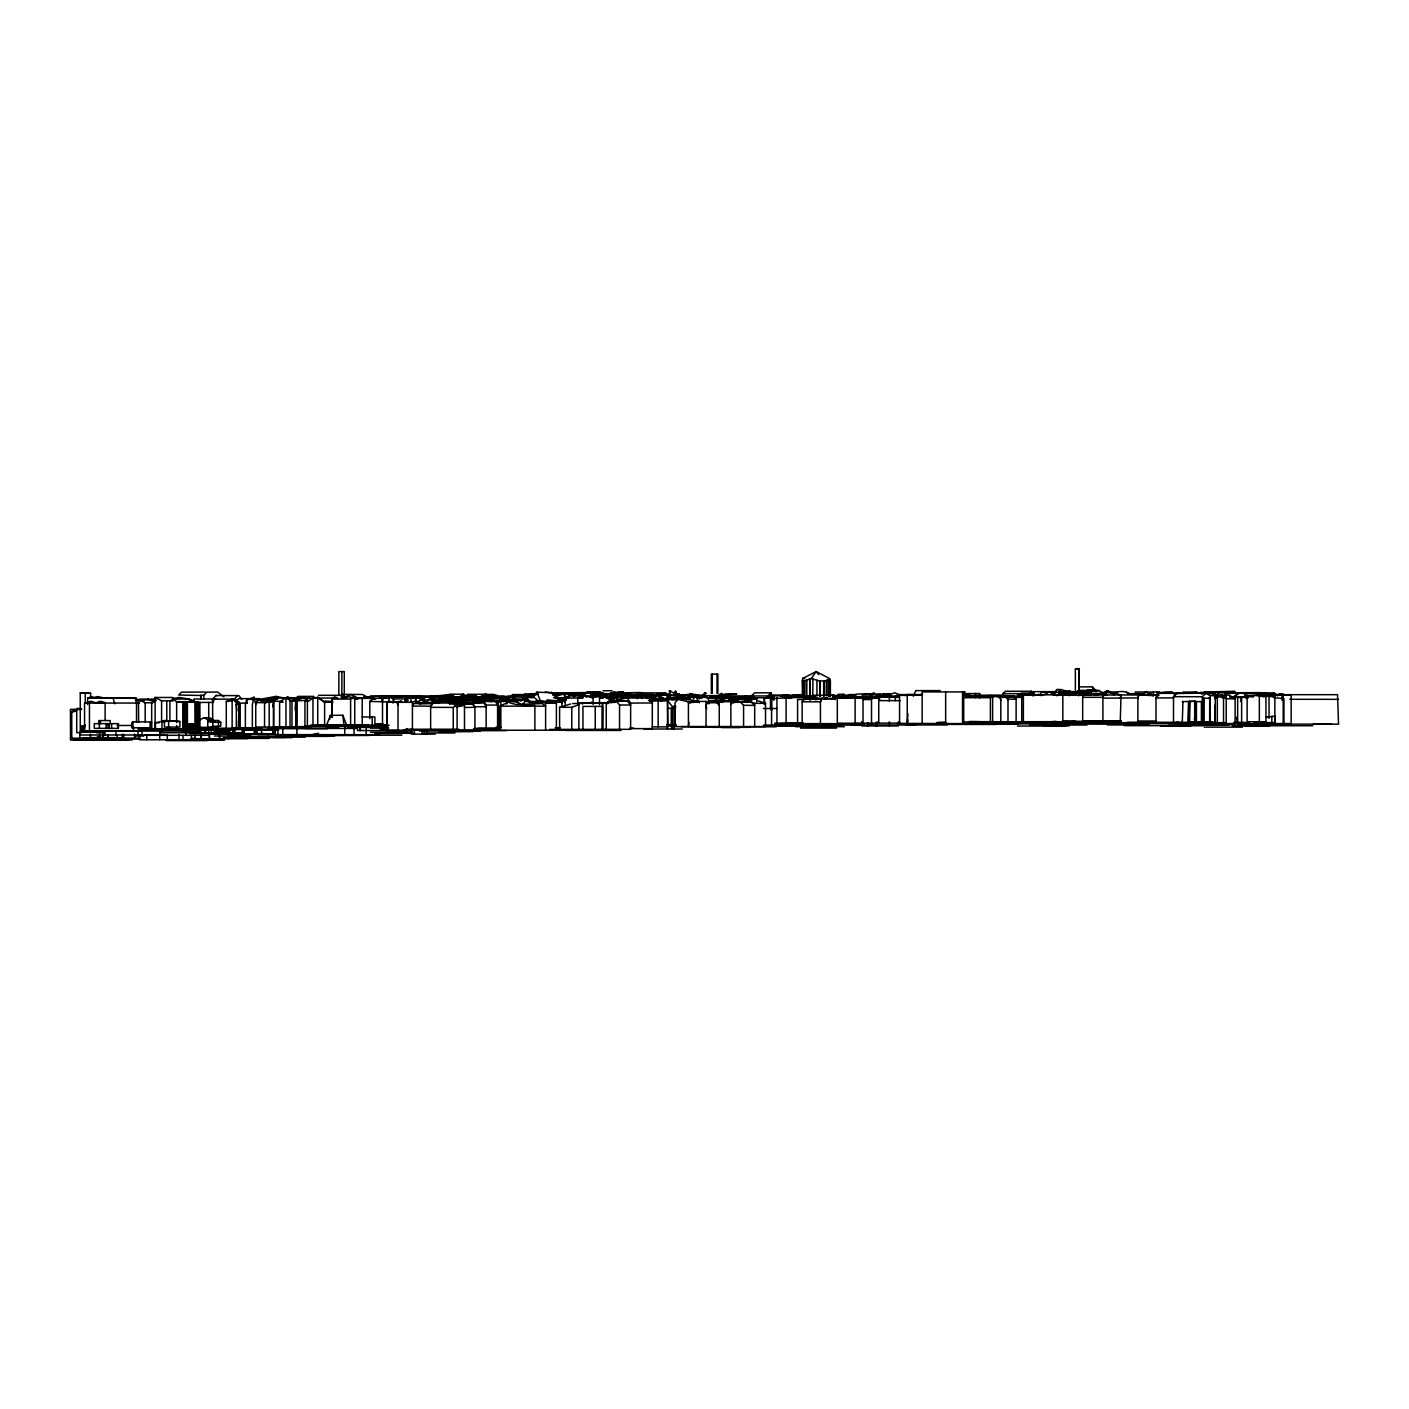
<?xml version="1.0" encoding="UTF-8"?>
<svg xmlns="http://www.w3.org/2000/svg" width="1409" height="1409" viewBox="0 0 1409 1409"><rect width="100%" height="100%" fill="white"/><g stroke="black" fill="none" stroke-linecap="round" stroke-linejoin="round"><path stroke-width="1.5" d="M608.741 702.862L602.453 702.88L602.453 729.316L602.576 706.402L582.956 706.402L582.956 729.316M673.766 728.999L673.837 724.807M1153.108 695.764L1153.143 694.672L1154.975 695.447M295.168 709.801L295.714 701.365L294.094 700.449L290.043 700.449L285.957 697.684L279.616 702.175L279.616 727.291M907.872 720.034L907.237 724.103L907.942 713.729M196.485 722.817L195.64 728.929L195.64 702.422L213.464 702.422L213.464 698.987L214.679 699.692M689.001 722.447L688.42 726.639L688.42 701.418L706.05 701.418L709.238 703.619L708.093 703.619M329.706 719.435L330.322 715.385L342.845 715.244L346.896 725.829M256.702 730.144L256.033 734.212L256.033 729.827M272.782 706.86L273.469 702.827M1155.996 698.635L1156.842 694.778L1138.789 694.778L1137.891 698.635M245.377 727.731L245.377 704.747L246.557 700.185L254.025 697.191L252.352 704.747L252.352 727.731M1103.687 695.077L1102.895 698.177L1137.891 697.913L1138.824 694.972L1083.856 694.989L1082.676 697.314L1102.895 697.349L1103.881 694.989L1105.589 695.377M832.701 697.948L833.652 696.662M829.76 696.064L829.549 678.962L829.549 696.257M1120.225 722.641L1121.036 695.077M1240.466 701.488L1241.628 697.525L1231.202 696.891M1120.225 698.071L1121.212 694.972M673.907 694.672L675.739 691.132L677.394 695.13M605.483 696.081L606.117 694.267L599.565 691.854L587.571 691.854L583.925 693.897M401.794 701.523L387.246 701.964L386.788 730.214L449.541 730.214M453.416 704.165L453.962 702.651L450.211 702.651L449.541 704.13M693.492 695.13L693.704 698.899L691.784 693.686L690.34 693.686L688.561 698.371L689.283 697.032L682.801 697.032L683.524 698.882M690.005 698.371L691.784 693.686M871.519 723.257L871.519 699.551L872.33 697.649L878.917 697.878L879.621 699.604M517.455 695.606L513.827 696.187L512.982 698.195L525.61 697.631M913.331 696.293L915.78 690.604L940.173 690.604M829.883 680.089L830.306 680.582A9.264 1.885 32 0 1 829.831 680.864M845.294 698.124L872.33 697.649M1188.632 721.443L1187.928 723.169M610.52 697.543L612.105 694.091L615.011 694.161L616.561 697.543M637.52 698.705L638.805 695.87L642.522 698.547M1039.983 695.5L1041.533 692.224L1064.517 692.224M330.322 715.385L326.36 725.829M472.984 703.531L474.005 701.435L498.293 701.189L498.293 727.044M904.578 695.535L912.856 695.024M430.643 706.173L432.035 703.549L413.77 703.549L412.432 706.05L430.643 706.173L430.643 730.214M702.88 696.099L704.588 692.946L706.156 693.334M432.334 695.694L429.639 696.592M1155.996 697.966L1158.533 693.316L1176.057 693.316L1173.503 697.878L1155.996 697.966L1155.996 722.518M688.085 699.533L688.085 697.737L666.545 697.437L670.931 697.473L664.432 694.478L653.917 694.707L651.398 697.103M220.755 722.324L218.325 720.475L213.904 720.475L212.794 722.324L220.755 722.324L220.755 726.234L212.794 726.234M568.056 694.39L569.06 692.752L590.195 692.524M586.479 692.629L577.408 694.478M827.365 698.406L822.24 698.846L820.443 701.752L820.443 724.173M802.161 723.68L802.161 701.788L803.606 699.48M686.711 700.009L688.473 697.279L706.931 697.226L709.079 700.713M238.28 727.731L239.213 702.932L240.199 704.412L240.199 727.731M212.689 722.817L212.6 699.163L215.912 695.518L238.984 695.641L241.732 699.322M802.267 696.874L802.637 678.522L816.146 671.565L829.514 678.486L828.862 694.32M809.171 679.332L811.32 678.539L816.146 671.565L818.664 674.682M688.42 702.774L699.251 701.858L699.251 702.774M455.988 697.103L450.369 694.936L445.596 696.715M1173.503 722.676L1173.503 696.68L1176.286 692.752L1210.472 692.612L1215.28 695.694L1215.28 722.676L1214.893 705.222M1058.758 692.858L1061.153 689.582L1066.965 691.291M1055.253 691.749L1056.82 689.582L1061.153 689.582M1090.284 693.21L1092.451 690.287L1098.791 690.762L1104.744 693.492M1086.18 693.21L1088.347 690.287L1094.687 690.762M136.743 703.76L135.017 698.019L87.657 698.107L87.657 704.606M87.657 698.107L110.078 697.772M527.301 697.455L529.485 694.584L536.635 694.602M473.794 699.199L475.626 696.821L492.551 696.821L496.444 697.913M820.108 696.31L820.108 681.216L811.337 678.557M234.616 701.418L234.616 699.111L237.54 695.518M131.953 697.983L136.18 697.825L139.139 702.756M529.943 702.668L527.512 699.991L509.6 700.22L506.412 704.024L506.412 700.326L500.847 700.326L500.847 727.079M833.001 696.733L878.054 696.627L880.255 694.021L883.461 696.486L883.461 694.778L861.797 694.707L872.259 694.056M719.259 705.24L716.371 702.422L708.023 702.51L706.05 704.817L706.631 708.78M235.919 701.647L238.508 698.617L259.432 698.635L261.37 701.312M522.334 704.676L525.293 701.224L544.649 701.893M730.866 704.341L732.61 702.316L751.296 702.122L754.678 705.433L743.582 705.257L740.394 702.122M699.251 701.858L688.895 699.304L678.064 699.304L674.981 702.774L674.981 726.639L776.271 726.797M442.849 701.03L438.093 703.267M606.24 729.316L606.24 703.619L608.23 701.435L616.138 701.013L619.555 705.011L619.555 729.316M438.093 702.316L439.273 701.03L456.498 701.048L464.512 703.672M297.281 727.291L273.698 727.291L273.698 701.277L276.745 697.966L297.598 697.825M682.167 699.604L683.118 698.6L666.122 698.6L660.733 701.383M843.868 695.077L844.731 695.377L843.692 694.302L841.014 697.138L843.868 695.077L850.983 695.394L850.226 694.567L844.378 696.927M522.898 700.22L525.804 697.173L532.144 697.085L536.864 692.154L551.676 692.77L545.336 691.995M835.255 697.332L838.144 694.302L843.692 694.302M1128.31 693.069C1121.793 689.212 1114.026 694.214 1107.386 690.657L1105.977 692.101L1108.513 691.572L1114.061 694.39M236.853 710.77L236.325 704.412L239.213 702.932M1033.854 693.492L1031.388 691.273L1029.046 693.668L1002.979 693.668L1002.979 697.772M459.616 697.983L461.8 695.799L476.577 695.799M1002.979 693.668L1005.357 691.273L1031.388 691.273M766.514 697.385L771.04 692.823L771.709 696.116M417.909 702.14L420.111 699.956L431.524 699.956L439.608 702.21M205.573 692.048L181.62 692.154L178.696 695.024L200.782 695.482L203.794 695.165L206.859 692.154L217.638 692.048L223.908 696.927M861.234 698.195L861.956 696.997L869.018 697.208M636.657 697.349L639.633 694.443M1173.503 696.68L1202.3 696.733L1206.439 692.752L1210.225 695.588L1215.28 695.694M651.222 696.539L653.406 694.443L624.574 694.355L630.492 694.549M828.862 679.332L826.343 680.318L826.343 694.936M809.735 698.477L812.148 696.169L815.388 695.799M428.072 700.326L429.375 699.093L439.044 699.604M861.956 696.997L867.645 696.574M521.083 700.977L525.363 696.944L533.641 696.944L537.939 700.801M1216.918 694.901L1219.489 692.506L1200.309 692.506M737.259 698.529C734.283 699.357 753.058 697.191 755.136 698.177L756.703 699.251L736.396 699.34L747.88 698.529M563.917 700.837L571.279 694.056L591.023 693.21L595.214 697.05M454.209 699.78L456.833 697.385M259.432 698.635L255.751 701.911L255.751 727.731M472.86 699.797L475.608 697.385M1073.764 692.946L1077.586 691.185L1080.985 692.77L1081.777 691.978L1059.321 691.978L1058.441 694.813M1271.341 695.236L1274.035 692.876L1276.713 694.989M1144.936 692.4L1146.591 691.449L1149.11 695.764M832.701 697.437L835.185 695.306L814.243 695.306L811.249 697.86M331.96 717.428L331.96 699.111L334.673 696.821L337.808 698.107M369.792 718.678L369.792 701.418L373.508 698.283M617.212 701.312L621.07 698.089L649.109 697.86L652.297 702.968L630.633 703.091L627.357 697.86L616.966 700.132L616.966 698.23L614.553 698.212L614.553 701.594L603.228 696.592L599.494 697.49L603.07 697.49M667.602 708.428L675.193 708.234L675.193 724.666M804.504 696.064L804.504 680.811L806.67 680.212L806.67 696.979M599.794 695.887L598.156 693.598L590.899 694.954M1215.967 695.5L1219.366 692.788L1261.02 692.612M294.64 699.04L298.003 696.381L313.908 696.381M1239.075 692.788L1233.932 696.839L1239.321 692.964L1274.035 692.876M596.007 696.803L598.297 695.024L624.064 695.024L627.199 696.803M1105.466 693.915L1108.513 691.572M132.957 721.901L131.671 722.887L131.671 727.766L151.397 727.766L151.397 721.901L132.957 721.901L132.957 727.766M481.138 700.713L480.751 699.868L479.06 701.154L498.222 700.819M151.397 721.901L150.094 722.887L150.094 727.766M468.404 697.226L463.42 694.197L458.541 697.79L454.579 697.79M445.878 696.891L449.541 694.197L463.42 694.197M1113.515 695.024L1116.562 692.805L1119.715 695.253M1256.159 694.901L1258.889 692.964L1261.39 695.218M285.446 698.459L287.418 697.068L291.064 698.353M285.957 727.291L285.957 697.684L290.782 697.614L297.158 700.96L295.15 700.96L304.943 700.432L308.025 698.248L293.882 698.248M1056.68 695.623L1060.184 693.158L1082.042 693.158L1078.396 695.729M456.815 705.099L464.494 705.275L454.085 703.021L432.845 703.021L430.643 707.336L453.24 707.424L455.354 705.979L457.097 706.878L464.494 705.275L464.494 730.056M1217.904 696.997L1220.652 695.13L1229.229 695.13L1235.112 698.917L1226.235 698.741L1220.652 695.13M700.291 695.5L699.075 695.799L718.185 695.535L721.408 693.351L725.177 695.659M705.662 693.351L702.246 695.659L703.531 695.359M635.811 696.61L638.929 695.976L615.029 695.905L610.819 698.212L607.244 698.071M1084.613 692.118L1088.276 689.758L1092.486 689.758L1095.867 691.396M490.526 697.173L492.357 696.011L504.105 696.011L506.359 697.543M317.712 698.177L312.974 698.124L307.409 701.647L307.409 726.093M1042.079 695.113L1047.697 693.316M481.138 696.75L484.837 694.408L493.555 694.408L496.954 696.381M802.267 680.054L803.112 695.835M652.526 696.821L656.823 694.197L664.432 694.478M417.522 698.142L412.062 697.05L410.935 698.177L415.919 698.6L418.455 697.05L424.761 698.265L422.947 698.811M753.163 695.289L750.046 697.138L754.608 692.823L771.04 692.823M506.43 698.424L512.999 694.567L524.782 694.567L527.741 696.522M478.074 698.23L481.138 696.433L489.328 696.433M438.745 698.776L454.209 698.829L457.08 697.156M768.011 696.733L771.04 695.007M467.295 699.868L465.234 701.048L465.234 699.04L464.001 699.04M969.374 696.433L966.627 696.081L964.267 697.684L990.404 697.684L994.824 696.081L1000.813 697.156L1000.813 721.954M367.273 698.071L370.532 696.222L394.802 695.887L397.902 696.839M590.935 694.003L594.017 692.259L599.935 692.083L598.913 692.171M1064.905 694.073L1062.826 695.253L1082.676 695.289L1085.406 694.073L1088.347 695.253M617.212 698.054L621.07 695.905L621.07 700.22M620.418 697.068L624.064 695.024M114.605 738.228L113.689 738.739L114.605 738.739M419.618 697.684L410.935 697.455L404.612 700.713L406.884 701.048M790.379 696.698L793.426 695.007L794.817 695.993M1189.02 722.676L1189.707 701.259L1195.36 701.259L1195.36 722.676L1194.339 718.784M1189.02 701.629L1195.36 701.259M169.89 721.567L169.89 701.013L173.571 699.058L176.653 702.069L192.258 702.069L189.264 699.058L178.996 697.437L172.356 698.882L176.125 698.846M460.479 701.893L463.878 700.044L479.694 700.044L476.312 701.946L460.479 701.893L460.479 704.289M580.631 694.972L583.872 693.263L594.105 693.263L597.152 694.813M389.078 702.105L389.078 695.94L394.291 698.917L405.352 698.899L408.857 697.05L393.904 697.05L391.226 698.283M1077.409 669.205L1078.255 668.711L1075.349 669.205L1075.349 692.682M610.185 694.197L613.567 695.148M199.867 719.823L204.006 717.709L209.694 717.709L213.464 719.7L207.775 719.7L204.006 717.709M420.481 703.214L432.845 702.369L434.113 703.267L418.931 703.619L422.383 702.862L420.481 703.619M1072.636 693.756L1069.149 695.535L1072.636 693.756L1076.863 693.756M212.107 699.797L213.516 699.093M398.025 730.214L398.025 702.316L412.432 702.316L415.408 700.854L420.657 702.756M1101.627 693.475L1107.386 690.657M704.958 693.933L705.979 693.422L704.588 692.946M1207.302 694.144L1210.472 692.612M1153.143 694.672L1151.664 694.619M398.025 702.316L401.107 700.854M499.808 730.144L499.808 706.156L545.618 706.156L542.183 703.549L516.61 704.57C501.445 701.488 512.612 700.203 518.16 702.88L522.704 705.328M499.808 706.156L508.931 701.876M1077.973 692.893L1081.689 691.185L1085.106 692.788M1017.562 696.416L1020.486 695.271L1033.959 695.148M156.24 700.52L151.679 702.545L151.679 730.373M1061.364 692.471L1064.869 690.921L1072.548 692.471M1065.539 692.435L1069.008 690.921M1201.56 694.126L1205.012 692.612L1210.225 695.641L1210.225 722.676M458.33 705.099L461.5 703.725L472.156 703.919L474.921 707.318L464.494 707.494M1078.396 695.359L1082.922 693.387L1106.135 693.387M1277.558 695.729L1280.2 694.584M869.018 698.177L876.68 696.328L878.811 698.177M318.364 695.306L342.739 695.306L342.739 697.931L350.929 694.478L357.005 697.649L368.418 697.931M623.183 695.747L627.445 693.95L614.747 693.95L611.559 695.165M647.418 696.803L650.571 695.5L657.439 695.5L663.533 699.322L656.629 699.304M654.269 696.821L657.439 695.5M207.775 721.408L215.013 721.426L207.775 721.408L214.274 720.809M849.627 696.909L855.457 694.567L850.226 694.567M528.357 695.253L532.021 693.809L534.786 695.377M895.261 700.696L895.261 697.12L891.052 696.469L889.378 697.12L889.378 701.259M555.058 702.598L558.528 701.277L547.942 702.105L536.089 700.837L558.528 701.964M890.03 694.567L894.697 692.788L900.404 695.077L896.987 695.095M703.619 696.046L698.019 696.416L699.005 696.416M578.888 704.676L571.79 707.318L559.602 707.318L559.602 729.316M869.494 694.584L874.302 692.788M1258.466 693.281L1244.288 693.774L1245.644 693.281M614.535 692.189L610.502 693.668L600.216 693.668M461.765 705.627L461.765 703.373L463.35 702.792L483.851 702.545L486.14 706.702L474.921 706.772L472.631 702.545M472.984 703.355L483.851 702.545M654.621 699.34L675.492 699.34L675.492 698.23L668.43 698.248L668.43 699.322L675.95 699.34M772.625 699.128L773.752 698.741M663.709 693.422L665.312 692.876L669.645 694.884L640.214 694.919M1170.949 692.576L1175.282 694.126M86.002 702.932L90.933 701.259L95.425 702.686L105.041 702.686L100.55 701.259L97.274 702.369M682.784 694.866L678.081 695.271L679.297 694.866M826.678 695.94L826.678 680.635L823.666 680.846A10.761 5.495 15.8 0 1 820.038 680.987L820.02 696.152M72.863 711.633L77.002 710.242M273.469 727.026L273.469 701.154L264.557 702.704L264.557 727.026M290.043 726.692L290.043 700.449L295.714 701.365L294.287 700.555M718.185 695.887L767.588 695.976L767.588 697.895L773.752 695.887L788.705 695.782L788.705 697.614M832.701 698.212L833.6 697.913M793.126 696.803L799.097 694.901M269.33 702.475L273.469 701.154M1035.21 695.465L1039.014 694.285L1041.656 695.659M1057.032 695.553L1061.171 694.285M559.602 707.318L570.539 704.024M1095.938 695.359L1102.296 693.457L1107.298 695.377M1258.36 695.13L1261.918 694.056L1282.067 694.707L1282.067 700.414M784.602 696.997L788.705 695.782M688.719 694.848L684.087 695.201L688.719 694.848L688.543 698.899M1277.558 695.465L1280.411 694.637M450.369 694.936L441.933 696.698M706.737 702.439L710.136 700.749L738.545 700.713L734.283 701.03M1273.771 695.447L1283.194 693.827L1283.194 723.522M226.285 728.206L226.285 701.418L232.133 700.044M155.448 728.7L155.448 722.729L164.395 720.897M162.986 722.271L166.227 721.355M494.277 698.406L483.886 699.216L494.277 698.406L486.422 699.199M71.753 738.298L71.753 711.545L75.804 710.418M286.291 698.318L290.095 698.424M1094.194 695.394L1101.257 693.457L1106.276 695.201M469.003 703.972L472.191 703.091M230.372 700.925L234.088 699.903M811.672 698.635L813.557 697.913L817.044 699.727M813.821 698.054L835.537 699.392M675.58 695.183L676.796 694.866M1173.873 723.169L1177.942 721.954L1178.47 723.169M577.831 704.271L577.831 697.719L584.876 695.923L593.119 698.054M604.919 696.381L613.69 697.737M89.154 697.437L92.695 696.557M91.409 698.107L97.697 696.557L104.935 698.142M746.083 698.248L736.396 698.741M615.24 702.334L578.888 703.443L578.888 729.316M810.052 700.59L810.052 698.494L813.557 697.913M412.749 698.318L418.138 697.032M764.77 702.475L764.259 698.318L773.752 697.525L764.259 698.318L764.259 704.553M719.435 701.7L706.737 701.735M894.486 696.645L897.322 695.976L884.535 696.627L892.179 696.627M615.944 696.821L619.59 695.976L622.743 697.807M77.284 708.78L79.344 708.78L76.72 708.568L76.72 732.698L81.264 732.698M508.156 698.195L513.334 697.032L503.083 697.032M882.245 694.954L876.645 694.954L889.607 693.615L890.03 695.095M617.23 700.889L611.259 701.629L611.259 702.809M312.287 734.582L318.54 733.244M696.68 698.212C704.747 695.553 712.884 699.762 721.232 698.441L713.887 696.874L707.547 698.23M1200.538 692.647L1197.527 693.281L1214.364 693.404M524.307 705.363L531.898 705.293M591.939 702.545L572.565 703.637M869.494 694.725L872.647 694.584M1262.64 696.839L1268.804 695.553L1274.846 696.874L1274.846 722.606M430.749 696.874L436.79 695.623L451.039 696.997L444.469 695.623L438.234 696.909M486.228 698.987L502.854 698.494L494.277 698.477M294.868 699.639L305.031 697.561L308.941 698.353M657.105 699.111C658.091 695.553 673.995 701.788 668.43 698.248M267.481 734.582L273.857 733.367M611.259 701.629L627.181 701.013L630.633 705.028L620.119 705.011M788.688 698.283L792.087 697.649L771.815 698.582L771.815 710.03M1253.711 722.606L1275.075 722.606L1275.075 716.142L1265.951 717.199L1269.069 717.199M790.361 696.169L814.913 695.606M883.654 696.469L890.647 695.993L886.772 696.169M921.275 694.285L922.314 694.144M1182.274 722.676L1182.944 701.506M1188.632 722.676L1188.632 701.506L1187.946 722.676M675.95 698.846L653.3 699.34M506.412 696.662L507.856 696.821M555.058 697.895L568.69 697.402L568.69 694.355L552.804 694.373M743.388 698.3L738.51 698.987L744.216 698.3L744.216 699.34L739.249 698.987M861.956 698.089L867.257 696.962M587.94 703.373L591.939 702.387M166.755 729.774L166.755 728.576L170.63 728.224M136.197 700.273L148.139 699.199M369.422 698.124L373.896 699.392M148.438 699.199L147.24 699.304L155.835 699.199M981.21 696.222L985.86 695.782M731.306 697.015L753.885 696.574M852.005 696.733L856.831 696.275M1214.681 696.169L1222.448 695.447L1223.54 698.177L1217.711 695.887M845.699 697.631L840.222 698.124L871.308 697.349L877.138 698.265M788.476 695.236L802.478 695.077M802.848 695.077L792.739 695.835M727.837 700.713L716.547 702.369L723.187 701.7M649.725 700.731L658.144 700.132L658.144 726.868M640.338 693.334L642.345 693.193M140.16 700.995L144.282 700.731M648.439 700.379L658.144 700.132M560.958 694.919L552.909 695.148L558.475 695.641L558.475 694.373M782.541 695.394L788.811 695.06L770.195 695.042M627.181 701.013L608.23 701.435M467.929 695.341L466.626 695.412L467.665 694.302L486.739 694.302M749.042 698.529L728.7 699.428M1021.543 695.993L1004.511 696.345L1013.67 695.993L1016.118 697.42L1022.388 697.437M648.915 698.318L653.089 698.177L645.745 697.913M457.485 704.06L461.5 703.919L462.628 705.257M472.156 703.919L457.784 704.201M527.512 699.991L509.6 700.22M629.048 696.61L647.524 696.222L640.831 696.222M827.453 698.195L821.5 698.388L820.443 701.805L802.161 701.788M297.158 726.692L297.158 700.555L294.094 700.625M424.303 696.733L417.68 696.645L417.68 698.248M439.643 700.044L438.851 696.733L423.669 697.296M841.332 696.856L834.604 695.993L855.157 696.152M853.995 696.557L850.296 696.645L857.165 694.021L880.255 694.021M751.296 702.122L732.61 702.316M1204.237 692.066L1234.636 691.255L1236.873 694.443M1148.687 693.651L1151.047 693.598L1152.773 695.764M741.169 699.058L737.101 699.04M1004.564 697.208L1013.3 697.05L1016.118 699.163L1007.999 699.128L1005.216 697.05L1013.3 697.05M668.43 699.34L670.279 699.392M194.002 700.555L189.264 699.868L192.258 702.069L192.258 700.572M526.015 697.631L533.659 697.543M602.999 690.762L612.052 690.709M622.831 696.486L627.463 696.451M630.58 696.433L635.16 696.398L636.868 694.355L642.962 694.549M706.931 697.226L688.473 697.279M747.862 702.034L740.905 702.14L747.069 700.854L754.678 703.355L765.527 703.285L765.527 726.551L680.987 726.621M974.676 693.598L976.596 693.58M331.96 699.111L350.612 699.023L353.201 696.821L357.78 699.111M507.117 700.643L521.453 700.572M279.616 702.175L283.209 702.158M878.652 699.128L879.621 699.128M863.294 699.586L871.519 699.551M238.966 703.126L246.822 703.091M1214.752 698.688L1214.611 693.158L1205.769 692.893M484.062 701.242L486.14 705.099L497.588 705.046L497.588 728.523L474.815 728.523M1061.03 694.549L1072.636 694.514M1034.118 695.077L1040.212 695.06M1032.938 695.201L1017.421 694.796L1021.419 695.482M325.532 701.277L332.683 701.295M498.821 700.837L506.606 700.819L490.614 700.837L500.741 701.523M751.966 700.801L737.277 701.752L747.809 701.788M1176.867 693.457L1197.034 692.453M722.042 695.007L736.748 693.95L724.772 693.95M593.119 704.535L593.119 696.116L597.398 696.152M342.739 697.931L346.156 697.931M1253.711 696.627L1245.133 696.557M1265.951 721.743L1247.124 721.743L1247.124 696.645L1253.288 695.289L1265.951 696.557L1265.951 722.606M212.6 699.163L234.616 699.111M251.189 699.498L253.162 699.498M732.31 698.388L709.361 697.138L744.216 698.3M657.105 698.811L675.492 698.776M678.662 697.719L678.662 699.304L671.846 699.815M774.492 699.375L771.093 699.111L771.093 710.03M620.189 700.132L616.966 700.132L620.189 701.03L616.966 698.23L611.083 698.071M308.712 701.013L304.943 701.03L307.884 698.142L335.677 698.001M273.698 701.277L281.87 701.259M266.09 702.633L255.751 702.651L258.833 699.903L274.596 699.903M496.285 701.752L492.463 701.189L500.089 701.77M550.091 701.893L536.406 701.911L536.406 702.932L525.293 701.224M71.753 711.545L74.659 711.527M1075.349 669.205L1079.417 669.205M1078.748 686.888L1092.468 686.888L1096.766 691.379M1079.224 690.375L1099.39 690.375M669.486 698.934L669.486 690.586L679.983 696.698L683.524 696.715L669.839 695.06L669.839 690.586M1070.382 691.132L1069.308 691.132L1070.03 691.925M1077.586 691.185L1081.689 691.185M1033.202 696.011L1033.202 691.643L1056.116 691.643M1069.008 691.59L1073.165 691.59M965.218 691.925L922.155 691.925L922.155 724.103M1065.38 692.03L1089.21 692.03M1135.02 692.013L1159.501 692.013M1172.129 692.171L1158.55 692.576L1158.55 695.747M1196.734 692.118L1183.137 692.118L1183.137 693.492M640.567 692.488L610.502 693.175L614.324 691.819L617.23 692.682M1163.658 692.383L1172.147 692.365L1176.039 694.39M159.957 730.69L159.957 734.987L80.26 734.987L80.26 692.841L90.634 693.334L90.634 698.107M550.725 692.823L582.78 692.752M1031.635 692.664L1033.202 692.664M1108.548 692.805L1116.562 692.805M640.038 692.876L665.312 692.876M90.634 693.334L80.26 692.841M1033.026 693.175L1021.067 693.175L1023.621 695.394M1176.797 693.492L1199.482 693.193M1242.914 693.369L1261.46 693.369M563.16 693.686L577.408 693.686M963.915 693.598L979.801 693.58L979.801 697.719M1127.394 693.651L1144.971 693.651M1224.509 693.615L1244.605 692.858M1258.219 693.457L1266.304 693.457M524.447 693.95L538.185 693.809M552.61 693.809L562.896 693.809M576.034 693.756L564.692 693.158M882.58 693.844L890.03 693.844M1062.633 693.844L1065.944 693.844M1210.807 693.334L1214.259 693.316L1218.697 696.856M529.678 694.144L536.195 694.144M603.88 694.056L592.379 694.056L595.126 695.623M342.07 694.426L362.36 694.478L368.418 697.631M686.993 694.426L695.711 694.426M563.389 694.725L564.322 694.725M674.576 694.866L698.089 694.866M921.433 694.637L911.817 695.271L922.525 695.271M1068.339 694.831L1021.754 694.831L1021.754 721.69L1068.339 721.69M1274.176 694.672L1337.528 694.672L1338.55 724.173L1237.771 724.067M517.191 695.13L531.017 695.13M667.091 695.06L682.079 695.87M964.267 694.972L969.832 694.972M1157.722 695.201L1158.762 695.201L1138.789 694.778M497.412 695.5L489.011 695.5L492.111 697.455M575.788 695.271L584.383 695.271M668.095 695.271L670.261 695.271M697.191 695.359L704.43 695.359M979.378 695.394L1002.979 695.394M1089.721 695.236L1090.971 695.359M1222.448 695.447L1216.249 695.447L1217.323 698.142L1217.323 722.676M1244.587 695.253L1253.517 696.451L1249.783 696.433M1283.194 695.253L1291.155 695.253L1291.155 723.522L1262.094 723.522M969.233 695.57L1006.044 695.57M1215.016 695.606L1221.603 695.606M396.933 696.064L420.604 696.028L423.862 697.79M590.512 695.923L569.06 695.923L565.256 698.054L582.357 698.054M834.445 696.064L838.514 696.064M969.586 695.958L973.672 695.958M994.243 695.94L995.37 695.94M1214.47 695.887L1226.235 695.887L1226.235 723.786M1258.818 696.205L1273.031 696.222L1280.129 694.056L1282.067 694.707M412.661 696.345L381.751 696.345L381.751 700.484M414.299 696.152L440.418 696.222L442.303 698.758M506.729 696.222L513.193 696.222M513.827 696.187L534.099 696.187M593.119 696.116L599.494 696.116L603.281 698.195M609.481 696.152L612.721 696.152M614.447 696.152L619.643 696.152M697.931 696.257L704.465 696.257M884.57 696.345L888.797 696.345M968.828 696.222L997.959 696.293M371.659 696.433L402.516 696.539M439.414 696.662L420.481 696.451L423.827 698.248M603.228 696.592L606.821 696.592L614.377 699.921M793.126 696.504L800.294 696.803M834.181 696.627L838.126 696.627M845.065 696.662L854.981 696.662M878.054 696.662L899.558 696.662M968.599 696.416L986.758 696.856M988.167 696.539L985.736 696.433M989.594 696.522L1004.828 696.522M1229.705 696.645L1247.987 697.068M363.645 696.698L370.461 696.944M409.667 696.909L438.851 696.733M447.287 696.856L468.404 697.754L447.287 697.015M511.626 696.645L496.461 696.715L500.336 698.3M592.062 696.715L598.719 696.715M646.537 696.909L656.629 696.909M439.379 697.015L456.622 697.015M485.876 697.244L464.406 696.856M692.259 697.015L693.704 697.015M895.261 697.12L871.308 697.349M1230.198 697.085L1247.687 697.015M209.113 729.633L155.113 729.774L155.113 697.473L172.356 697.473L174.329 698.459M417.68 696.645L423.669 697.508L423.669 701.647M439.819 697.473L514.725 697.473M568.69 697.402L564.498 697.402L564.498 701.664M680.512 697.473L683.612 697.473M731.095 697.332L747.915 697.332M314.189 697.614L318.54 697.614M341.33 697.807L343.32 697.807M463.35 697.666L490.596 697.983M553.543 697.596L565.062 697.913M746.541 698.159L743.388 697.772L767.57 697.737M803.377 722.958L786.099 722.958L786.099 697.561L816.903 697.666L810.598 697.631M895.261 697.455L897.815 697.455M1241.628 697.525L1230.198 696.891M87.904 697.772L135.017 698.019M342.845 698.019L346.684 698.019M422.295 697.895L408.152 697.895L405.352 700.819L408.205 700.678M767.588 697.895L770.987 697.895L768.398 697.825M836.048 698.107L863.03 698.124L863.03 723.257M878.917 697.878L860.106 697.649M1245.574 698.054L1248.092 698.054M276.833 698.388L270.598 698.388L277.643 698.741M388.796 698.283L350.612 698.441L350.612 726.163L377.136 726.163M838.337 698.195L803.993 698.846L822.24 698.846M1209.662 722.676L1209.662 698.283L1203.004 698.212L1203.004 722.676M266.6 698.864L262.55 698.864L276.287 696.345L283.491 697.983M271.743 698.459L277.872 698.459M755.101 698.529L710.259 698.424M810.052 698.494L811.02 698.494M215.859 698.987L194.002 698.987L194.002 702.422M293.354 698.794L297.528 698.794M1289.834 699.304L1338.55 699.34M173.571 699.058L189.264 699.058M253.497 699.181L276.833 699.181M442.285 699.428L444.487 699.428M730.866 699.287L744.85 699.287M657.105 699.34L677.377 699.34L675.492 698.23M452.888 699.375L480.751 699.868M504.88 699.692L523.091 699.692M565.784 699.903L558.034 699.903L563.952 700.291M720.175 699.903L724.578 699.903M259.732 700.484L263.941 700.484M558.123 700.291L566.119 700.291M290.043 700.625L297.158 700.555M564.058 700.713L560.183 700.713L565.256 701.682M900.386 700.625L878.758 700.625L878.758 723.116M274.526 700.872L262.708 700.872L262.708 699.181M431.982 700.96L449.559 701.559M450.123 701.048L461.377 700.837L441.633 699.991L450.299 700.837M649.514 700.889L667.531 700.889L667.479 728.999M369.792 701.418L389.571 701.981M226.285 701.418L228.522 701.418M324.616 701.471L332.683 702.263L324.616 701.471L324.616 725.829M456.815 701.435L434.994 701.242M474.005 701.435L495.563 701.242L497.588 705.046M1182.274 701.594L1188.632 701.506M733.719 702.88L730.866 701.682L719.259 701.682L719.259 726.639M232.133 728.206L232.133 698.829L236.325 702.175L238.966 702.175L238.966 727.731M387.792 701.523L400.385 702.034M667.531 701.999L667.954 726.868L652.156 726.868M555.005 701.981L561.909 702.334L560.553 701.981M708.023 702.51L718.801 702.51M138.646 722.359L138.452 699.674L145.18 702.792L152.736 702.792M420.093 702.615L431.594 702.615M139.473 703.056L84.558 703.056L84.558 730.936L162.264 730.936M461.765 703.373L474.058 702.932M587.94 702.862L602.576 702.862L602.576 729.316M455.283 703.338L449.172 703.338L452.43 703.443M608.019 703.637L606.24 703.619M236.325 704.412L240.199 704.412M76.72 708.568L80.56 708.568M763.414 708.498L776.94 708.498M77.284 709.238L81.634 709.22M362.219 716.97L374.882 716.97L374.882 726.251M164.395 720.545L179.876 721.496L179.876 727.079L164.395 727.079L164.395 720.545L179.876 721.496M1082.676 721.003L1121.177 721.003M1137.891 721.021L1155.996 721.021M1062.826 721.267L1101.979 721.267M1121.177 721.144L1102.895 721.144L1102.895 697.349M978.533 721.619L969.128 721.619L1016.118 721.778M1053.139 721.426L1056.257 721.426M1062.932 721.373L1075.595 721.373M210.011 721.725L215.013 721.725M964.267 721.954L1024.044 722.095M1036.038 721.954L1089.051 722.095M1188.174 722.183L1213.167 722.183M937.813 722.43L945.686 722.289M979.959 722.412L1031.265 722.271M1127.623 722.324L1213.008 722.412M1233.985 722.412L1245.767 722.412M155.448 722.729L159.393 722.729M936.844 722.641L945.65 722.641M969.022 722.553L975.627 722.553M995.247 722.641L1042.66 722.641M1087.642 722.658L1226.235 722.676M936.809 722.87L944.823 722.87M967.965 722.887L987.128 722.887M1086.48 722.835L1130.247 722.835M1148.476 723.028L1208.887 722.887M774.739 723.152L799.942 723.152M900.386 723.116L837.316 723.257L837.316 698.124M968.705 723.257L982.742 723.257M1033.889 723.187L1109.887 723.152M1139.353 723.116L1192.084 723.011M1234.108 723.293L1249.959 723.293M780.656 723.574L843.322 723.68M860.494 723.645L854.136 723.645L863.858 723.803M985.913 723.68L897.269 723.557L1046.447 723.909M1052.083 723.522L1189.407 723.645M1207.443 723.416L1213.325 723.416M1216.953 723.61L1220.951 723.61M1226.957 723.61L1247.212 723.61M780.692 723.786L815.036 723.786M1063.707 723.733L1125.809 723.891M1168.167 723.698L1189.548 723.839M1212.11 723.786L1235.552 723.698M1244.534 723.891L1283.951 723.891L1283.951 698.653L1273.56 697.561M1313.311 723.839L1331.523 723.839M187.45 724.191L195.094 724.191L195.094 728.929L194.988 701.576M375.886 724.156L383.6 724.156M775.161 723.997L863.858 724.173M898.026 724.208L938.958 724.103M963.597 724.015L1018.672 724.032M1112.529 724.156L1125.914 724.156M1192.666 724.085L1221.533 724.085M1228.172 724.138L1235.394 724.173M376.608 724.437L382.42 724.349M775.214 724.332L794.817 724.332M851.265 724.543L863.858 724.543M905.776 724.349L995.916 724.455M1263.028 724.49L1269.544 724.49M84.998 724.666L84.117 731.095L125.366 731.095M106.415 724.737L108.845 724.737L108.845 727.801L106.415 727.801M377.189 724.684L382.508 724.684M666.651 724.666L676.091 724.666M796.155 724.684L803.165 724.684M905.934 724.842L947.553 724.842M1202.617 724.596L1220.458 724.596M1227.591 724.596L1234.372 724.807M310.808 725.019L387.898 725.089M674.118 724.948L675.563 724.948M775.408 724.913L791.77 725.054M795.38 725.036L859.631 725.071M868.56 724.983L915.656 724.983M1038.592 725.054L1087.043 725.019M1107.421 724.913L1149.233 724.966M1180.812 725.124L1206.227 725.124M1219.983 725.107L1228.877 725.107M1241.294 724.983L1254.855 724.983M315.493 725.371L368.418 725.177M377.999 725.336L389.148 725.388M763.396 725.353L840.926 725.406M851.494 725.23L873.615 725.23M1029.627 725.177L1066.12 725.177M1188.069 725.283L1224.597 725.283M1241.364 725.248L1271.217 725.283M117.106 725.476L131.336 725.476M322.714 725.459L359.33 725.441M763.59 725.512L782.33 725.512M1124.312 725.653L1169.188 725.653M1170.016 725.723L1203.268 725.723M1232.311 725.741L1312.783 725.741M84.787 725.882L81.687 725.882L81.687 732.204L99.035 732.204M309.91 725.952L347.97 726.005M366.534 725.934L387.827 725.934M667.091 726.04L676.426 726.04M1044.175 725.917L1069.008 725.917M1160.54 725.899L1190.816 725.899M1244.323 725.794L1251.932 725.794M304.943 726.093L325.426 726.093M329.477 726.075L340.608 726.075M763.608 726.093L796.578 726.093M1017.421 726.04L1065.257 726.04M1245.221 726.199L1269.597 726.199M297.933 726.621L330.798 726.621M277.45 726.921L311.424 726.692M380.483 726.797L386.33 726.797M795.539 726.692L844.431 726.692M210.011 727.167L218.465 727.167M255.751 727.026L280.092 727.026M347.424 727.185L376.767 727.185M496.285 727.15L500.741 727.044M691.291 727.026L714.187 727.026M1204.237 727.132L1242.474 727.132M199.867 727.361L215.013 727.361M297.722 727.431L307.778 727.431M326.148 727.255L338.794 727.255M360.951 727.431L388.25 727.431M498.17 727.467L500.935 727.467M712.232 727.326L749.87 727.326M232.133 727.731L262.338 727.731M721.884 727.537L739.954 727.537M267.446 728.013L298.18 728.013M370.338 727.96L388.655 727.96M555.181 727.819L560.13 727.819M212.6 728.206L241.732 728.206M477.792 728.224L501.023 728.224M629.735 728.101L633.803 728.101M800.647 728.101L836.576 728.101M305.048 728.435L357.252 728.435M629.7 728.629L652.297 728.629L652.297 700.132M220.72 728.929L137.888 728.647L156.452 728.964M267.622 728.682L327.346 728.717M473.547 728.682L486.14 728.929L486.14 705.099M205.925 729.158L268.52 729.158M380.06 729.14L388.144 729.14M405.563 729.228L458.7 729.228M643.878 728.999L682.379 728.999M234.281 729.527L258.516 729.527M549.669 729.404L630.633 729.316L630.633 703.091M197.524 730.126L235.004 730.126M403.467 730.144L498.909 729.862M574.344 729.968L596.923 729.968M138.452 730.373L181.779 730.373M243.07 730.197L278.612 730.197M480.416 730.302L566.436 730.179M103.808 730.69L140.741 730.69M399.628 730.514L357.516 730.514L357.516 726.181M444.363 730.707L506.571 730.619M565.256 730.443L621.07 730.443M181.779 731.236L201.135 731.236M214.062 731.218L230.125 731.218M387.281 731.201L402.058 731.201M419.459 731.024L459.493 731.024M464.829 731.13L480.469 731.13M438.956 731.905L473.177 731.623M159.957 732.099L182.976 732.099M402.005 731.976L412.731 731.976M370.532 732.222L407.271 732.222L407.183 728.911M96.411 732.733L104.143 732.733M160.274 732.733L243.246 732.733M392.653 733.085L412.731 732.856M426.663 732.962L454.948 732.962M401.583 733.156L411.516 733.156M189.282 733.561L238.033 733.561M256.068 733.578L264.24 733.578M374.618 733.455L403.45 733.455M239.002 733.895L273.945 733.895L273.945 729.598M209.395 734.195L261.581 734.212L261.581 729.827M435.222 734.124L411.252 734.124L411.252 728.946M159.111 734.67L164.871 734.67M257.442 734.582L379.479 734.705M315.722 734.934L339.27 734.934M145.109 735.304L207.845 735.304M309.258 735.287L319.367 735.287M329.477 735.146L401.759 735.216M305.489 735.674L369.334 735.445M214.362 735.991L250.89 735.991M292.139 735.974L334.673 735.903M134.806 736.026L143.648 736.026M276.692 736.15L307.092 736.044M230.653 736.343L328.385 736.396M265.649 736.872L292.209 736.872M97.045 737.048L100.832 737.048M265.649 737.118L272.113 737.118M286.344 737.03L305.348 737.03M264.804 737.4L285.322 737.4M89.683 737.647L115.996 737.647M222.921 737.629L270.775 737.664M272.747 737.629L292.121 737.629M83.237 737.981L98.965 737.981M122.002 738.052L99.546 738.052L99.546 733.913M70.45 738.334L139.949 738.334M224.33 738.14L265.808 738.157M72.106 738.633L78.2 738.633M78.834 738.457L139.861 738.563M191.571 738.369L195.622 738.369M248.53 738.404L268.82 738.404M96.094 738.809L101.8 738.809M106.203 738.739L140.495 738.739M190.726 738.756L247.649 738.756M98.278 739.197L101.959 739.197M86.266 739.514L111.998 739.514M95.882 739.831L128.342 739.831M223.274 739.619L139.473 739.795L139.473 734.512M93.769 739.989L70.52 740.095L70.45 709.361L81.546 709.326L76.139 709.361M103.667 740.007L132.164 740.007M184.966 740.007L224.859 740.007M74.272 740.218L123.675 740.148M166.156 740.588L207.334 740.588M899.558 724.103L899.558 694.602L922.155 694.602M831.926 695.077L833.846 695.095M745.079 695.887L746.946 695.887M1274.846 696.874L1259.893 695.553M422.665 697.296L419.336 697.296L423.669 697.508L419.336 696.61M608.688 697.878L612.897 697.878M699.322 698.019L702.281 698.036M600.199 698.071L601.872 698.071M433.637 702.756L438.093 702.774M545.618 702.968L556.396 702.985L542.764 702.316L545.618 702.968L545.618 730.144M449.541 703.672L461.5 703.725L461.5 705.099M532.32 694.338L536.301 694.355M722.201 695.165L724.649 695.165M495.211 695.447L496.919 695.447M860.018 697.842L867.451 698.265M863.858 698.159L851.265 698.177L859.93 696.645M577.831 697.719L583.326 697.737M499.526 700.837L499.948 699.04M1042.678 694.989L1034.629 694.954L1033.202 691.643M721.408 695.13L725.177 695.148M695.817 695.183L702.615 696.856M699.428 695.641L703.232 695.659M971.1 695.835L981.914 695.905M598.878 693.985L617.6 694.214M529.485 694.584L532.549 694.602M232.133 698.829L234.616 698.846L238.966 702.175M675.739 706.085L673.731 706.068L675.704 707.529M1027.83 695.095L1033.977 695.165M593.436 695.007L601.978 695.077M166.808 721.514L166.755 700.819L173.289 700.889M1056.82 689.582L1059.233 689.617M988.343 695.588L1005.938 695.729L1007.999 699.974M155.113 697.473L161.595 700.766L166.755 700.819M285.957 697.754L291.082 697.842M138.452 699.674C142.186 696.979 163.655 704.641 150.922 699.886M681.868 697.596L688.085 697.737M402.516 695.887L404.506 695.94M150.922 699.498L153.599 699.551M453.821 697.244L463.931 697.543M444.751 697.244L454.878 697.543M460.637 703.443L457.326 703.338L462.152 704.007L453.064 701.048M908.012 694.478L914.617 694.69M1173.873 723.011L1177.942 723.169L1177.942 721.954M1208.499 698.212L1209.662 698.283M814.789 696.786L796.208 696.31L804.24 696.786M565.22 700.837L546.868 700.273L556.537 701.013M471.592 699.903L429.375 699.093M215.912 695.518L217.55 695.641M418.632 702.774L423.95 703.179M479.06 700.713L492.463 701.752M186.534 699.216L190.779 699.586M984.909 696.61L983.958 696.433M972.668 696.416L976.631 696.839M744.269 697.772L747.281 698.159M845.294 697.561L848.975 698.124M626.723 696.451L628.044 696.662M852.339 697.561L855.862 698.107M498.786 701.929L496.408 701.929M1028.905 694.778L1032.779 695.465M170.013 729.175L173.289 729.774M1083.856 694.989L1085.846 695.359M308.694 698.159L305.771 697.561L295.626 699.639L295.626 698.459L301.773 698.336M907.237 694.637L909.192 695.042L907.237 694.584L907.237 724.103M1259.875 695.289L1265.951 696.557M672.727 698.001L678.662 699.304M293.213 697.825L296.084 698.477M678.064 699.304L688.42 701.858M899.558 694.602L902.993 695.535M420.111 699.956L428.177 702.193M461.8 695.799L465.093 696.733M1207.83 692.647L1209.873 693.387M382.966 695.887L386.066 696.856M1072.601 720.862L1076.599 722.095M758.13 700.854L765.527 703.285M357.005 699.287L350.101 696.944L341.031 696.944L344.5 698.124M792.369 697.402L788.388 695.976L780.656 695.976L786.504 698.3M606.997 695.165L603.809 694.038L614.324 694.109M440.154 696.856L443.571 698.089M525.909 695.87L527.036 696.486M525.117 695.87L526.209 696.856M1077.392 668.412L1079.153 669.205L1079.276 691.167M600.903 693.069L606.856 695.764M1058.37 695.236L1051.132 693.58L1054.707 695.306M436.667 696.116L441.545 698.424M502.115 696.715L505.444 698.318M1088.276 689.758L1091.658 691.396M522.669 703.76L525.645 705.416M829.549 678.962L830.06 696.416M767.588 695.976L770.987 697.842M287.418 697.068L289.937 698.459M812.412 697.913L815.635 699.727M877.085 694.778L878.194 695.394M594.017 692.259L600.199 695.764M367.203 696.698L370.268 698.441M484.837 694.408L488.307 696.398M883.461 694.778L886.754 696.68M669.486 690.586L670.931 691.432M481.138 696.433L484.185 698.248M382.667 698.195L379.338 696.222L382.667 698.248M370.532 696.222L375.516 699.199M656.823 694.197L663.533 698.283M1214.399 693.968L1218.732 696.61M650.571 695.5L655.115 698.353M574.978 696.416L571.279 694.056L574.22 697.314M512.999 694.567L516.011 696.557M389.888 695.94L394.291 699.903L394.291 698.917M492.357 696.011L495.528 698.159M747.369 698.177L749.042 699.34M688.42 701.418L690.357 702.774M1126.548 692.118L1129.366 694.197M324.616 702.492L317.712 697.349L325.532 702.492M804.838 678.61L803.165 677.747M525.363 696.944L531.158 702.545M342.739 695.306L345.416 697.931M551.412 692.136L560.042 701.752M460.303 699.903L462.768 702.527M515.941 699.991L519.833 704.289M465.234 699.04L466.379 700.396M814.42 697.913L815.635 699.445M666.122 698.6L673.115 707.547L673.026 728.999M561.909 703.109L561.909 701.664L561.909 706.103M696.064 697.226L699.251 702.422M213.904 720.475L215.013 722.324M690.34 693.686L691.026 694.866M396.405 702.034L398.025 704.852M533.571 703.743L534.874 706.156L534.874 730.144M557.348 698.388L559.091 701.752M1214.611 693.158L1217.323 698.67M998.664 695.729L1000.813 700.132M584.717 694.038L586.25 697.296M591.023 693.21L592.555 696.469M1151.047 693.598L1151.329 695.764M612.105 694.091L613.69 697.543M606.117 694.267L606.856 695.887M454.085 703.021L455.354 705.979M675.052 691.132L676.531 694.672M536.864 692.154L540.792 701.752M689.283 697.032L689.811 698.371M698.3 695.113L699.533 698.899M113.037 698.019L114.798 703.813M237.822 702.897L238.28 704.412M246.557 700.185L247.403 703.214M1092.468 686.888L1093.402 690.516M1059.321 691.978L1059.973 694.778M254.025 697.191L255.751 704.747M595.884 693.58L596.394 695.887M1236.468 717.251L1237.648 723.293L1237.648 697.085M342.845 715.244L344.078 725.829M1203.585 702.298L1203.004 698.212L1204.167 698.283L1204.167 722.676M228.011 734.653L228.575 738.756L228.575 734.371M219.17 734.653L219.663 738.756L219.663 734.371M200.888 734.653L201.346 738.756L201.346 734.353M218.325 720.475L218.536 726.234M209.06 734.653L209.518 738.756L209.518 734.353M254.659 728.647L255.117 734.195M360.246 726.146L360.317 730.514L360.317 726.146M481.966 697.666L479.905 697.666M1271.851 716.177L1271.851 722.606M1269.033 696.874L1269.033 718.326M1259.347 696.557L1259.347 721.743M1241.628 697.015L1241.628 723.293M1235.112 697.085L1235.112 723.786M1223.54 695.887L1223.54 722.676M1202.3 696.733L1202.3 722.676M1202.088 722.676L1202.088 701.594L1195.748 701.594L1195.748 722.676M1201.401 701.594L1201.401 722.676M1196.417 701.594L1196.417 722.676M1194.691 701.629L1194.691 722.676M1189.707 701.259L1189.707 722.676M1157.088 692.013L1157.088 695.817M1153.372 692.013L1153.372 695.764M1137.891 697.913L1137.891 722.641M1082.676 695.289L1082.676 721.267M1079.153 669.205L1079.153 692.612M1062.826 694.831L1062.826 721.69M1023.374 694.831L1023.374 721.69M1016.118 697.42L1016.118 722.095M1007.999 699.128L1007.999 721.884M992.623 697.332L992.623 721.954M990.404 697.684L990.404 721.954M979.378 693.58L979.378 697.719M975.627 693.58L975.627 697.737M963.703 691.925L963.703 723.398M962.541 691.925L962.541 723.398M945.65 691.925L945.65 723.398M898.431 721.831L898.431 725.934L861.744 725.934L861.744 721.531M891.052 696.469L891.052 697.455M889.378 721.831L889.378 725.934M877.138 721.672L877.138 725.934M876.151 722.835L876.151 725.934M875.729 722.835L875.729 725.934M867.962 722.835L867.962 725.934M867.451 722.835L867.451 725.934M855.122 698.107L855.104 723.257M830.377 680.424L830.377 695.817M828.422 679.068L828.422 696.31M823.966 681.181L823.966 696.275M823.666 680.846L823.666 696.081M816.903 680.353L817.026 695.976M812.905 679.015L812.746 696.398M810.087 696.24L810.087 678.944L809.999 696.328M806.388 680.441L806.388 695.835M805.42 697.666L805.42 699.516L797.582 699.516L797.582 722.958M802.76 680.67L802.76 695.976M776.94 697.649L776.94 725.406M773.752 695.887L773.752 700.255M771.586 708.498L771.586 725.406M770.459 698.318L770.459 708.727M756.703 697.737L756.703 701.981M754.678 703.355L754.678 726.639M743.582 705.257L743.582 726.639M735.093 699.04L735.093 697.279L738.052 696.944L731.482 697.279L731.482 699.023M730.866 701.682L730.866 726.639M717.868 693.422L717.868 674.154L711.351 674.154L711.351 693.422M717.04 674.154L717.04 693.422M716.124 698.529L716.107 699.903M712.179 674.154L712.179 693.422M706.05 701.418L706.05 726.639M672.058 707.67L672.058 724.666M671.529 724.649L671.529 728.999M671.248 708.34L671.248 724.666M636.798 695.87L636.798 698.089M610.185 693.985L610.185 695.694M599.494 696.116L599.494 704.694M595.232 706.402L595.232 729.316M582.604 702.545L582.604 704.042M571.79 707.318L571.79 729.316M565.062 694.355L565.256 706.702M557.031 694.338L557.031 696.275M556.396 702.334L556.396 730.144M555.78 694.373L555.78 696.275M531.616 694.144L531.616 697.596M513.175 697.473L513.175 701.805M503.172 697.473L503.172 701.805M474.921 706.772L474.921 730.056M457.097 706.878L457.097 730.056M453.24 707.424L453.24 730.056M426.68 729.739L426.68 734.124M424.69 729.739L424.69 734.124M422.894 730.021L422.894 734.124M422.189 730.021L422.189 734.124M415.919 698.6L415.919 702.897M414.405 730.144L414.405 734.124M412.432 702.316L412.432 730.214M410.935 697.455L410.935 701.612M406.919 728.523L406.919 732.222M405.352 698.899L405.352 699.903M393.199 698.794L393.199 703.109M387.246 701.964L387.246 730.214M382.913 696.345L382.913 700.484M382.508 701.418L382.508 724.931M372.205 716.97L372.205 726.251M366.217 728.664L366.217 734.582M362.219 698.441L362.219 726.251M359.982 726.146L360.052 730.514M359.718 726.339L359.718 730.514M354.733 698.441L354.733 726.163M354.046 728.594L354.046 734.582M344.976 724.508L344.976 728.435M344.747 728.594L344.747 734.582M344.272 697.103L344.272 671.582L338.865 671.582L338.865 695.095M341.859 671.582L341.859 697.103M331.82 702.263L331.82 717.163M317.73 697.226L317.712 725.829M312.974 698.124L312.974 726.093M304.943 700.432L304.943 726.692M296.912 728.435L296.912 734.582M295.714 700.555L295.714 726.692M291.98 701.365L291.98 726.692M282.769 728.435L282.769 734.582M277.943 728.435L277.943 734.582M275.301 728.435L275.301 734.582M273.364 729.598L273.364 733.895M272.994 729.598L273.029 733.895M269.189 701.171L269.189 727.026M256.878 729.827L256.878 734.212M255.61 728.189L255.61 734.195M255.117 728.189L255.047 734.212M254.553 728.189L254.553 734.212M254.377 728.189L254.377 734.212M244.197 728.33L244.197 734.195M243.246 728.347L243.264 734.195M242.225 728.347L242.225 732.733M236.325 702.175L236.325 727.731M234.739 728.506L234.739 732.733M233.806 728.506L233.806 732.733M212.794 721.408L212.794 727.361M211.315 728.435L211.315 732.733M208.708 702.422L208.708 718.731M208.602 728.506L208.602 732.733M207.775 719.7L207.775 727.361M205.591 728.506L205.591 732.733M204.569 728.612L204.569 732.733M203.794 695.165L203.794 699.357M201.047 695.236L201.047 699.357M200.782 695.482L200.782 699.357M199.919 702.422L199.919 728.929M199.25 702.422L176.653 701.576L176.653 722.623M198.581 702.422L198.581 728.929M197.894 702.422L197.965 728.929M196.802 702.422L196.802 728.929M195.094 734.6L195.094 738.756M193.914 724.191L193.914 728.929M193.297 724.191L193.244 728.929M192.17 724.191L192.17 728.929M191.465 724.191L191.518 728.929M191.43 735.586L191.43 739.795M190.303 724.191L190.303 728.929M189.687 724.191L189.651 728.929M188.524 724.191L188.524 728.929M187.362 701.576L187.45 728.929M186.833 701.576L186.71 728.929M186.023 731.06L186.023 735.304M185.636 701.576L185.636 728.929M185.019 701.576L184.949 728.929M183.892 701.576L183.892 728.929M182.783 701.576L182.783 728.929M182.994 735.586L182.994 739.795M179.049 734.565L179.049 739.795M176.653 725.512L176.653 729.774M168.604 721.496L168.604 727.079M167.319 728.576L167.319 729.774M167.301 734.565L167.301 739.795M161.947 720.897L161.947 728.7M161.595 700.766L161.595 721.496M159.71 734.565L159.71 739.795M146.765 734.529L146.765 739.795M145.18 702.792L145.18 721.884M142.08 730.69L142.08 734.987M137.976 730.795L137.976 734.987M136.532 703.056L136.532 722.359M134.612 734.071L134.56 738.334M133.503 727.22L133.503 730.69M123.728 734.248L123.728 738.316M122.231 734.23L122.231 738.932M119.008 738.228L115.732 738.739M118.162 723.645L118.162 728.365M117.229 735.357L117.229 738.932M115.978 730.778L115.978 734.987M111.593 723.645L111.593 728.365M110.237 723.645L110.237 720.563L98.806 720.563L98.806 723.645M108.669 723.645L108.669 728.365M108.229 734.67L108.229 738.932M108.088 735.357L108.088 738.932M107.56 738.739L106.274 738.228M106.608 724.737L106.608 727.801M106.415 723.645L106.239 728.365M105.129 703.056L105.129 720.21M105.041 730.672L105.041 734.987M103.209 734.001L103.209 738.052M102.91 733.93L102.91 738.052M100.479 720.563L100.479 723.645M99.37 723.645L99.37 728.365M90.458 734.142L90.458 738.298M89.454 703.056L89.454 730.936M85.28 692.841L85.28 703.373M83.642 725.882L83.642 732.204M82.867 725.882L82.867 732.204M79.855 732.081L79.855 738.298M70.978 713.077L70.978 738.334M829.496 680.617A8.806 1.796 31.9 0 1 829.232 680.688M804.874 680.512A14.389 3.611 -30 0 1 803.2 680.388M809.259 679.191A13.333 3.294 -30.1 0 1 806.793 680.089M446.917 695.183L431.735 696.116L452.941 695.113L446.917 695.183M623.394 691.925L617.23 692.4L623.394 691.925M464.635 698.441L461.87 699.375L485.612 698.899L464.635 698.441M1054.267 694.408L1053.139 694.602L1056.257 694.408L1054.267 694.408M847.073 697.42L841.807 698.124L847.073 697.42M674.136 693.545L679.208 694.073L674.136 693.545M729.334 696.592L719.77 696.592L741.116 697.578L729.334 696.592M118.426 723.645L94.315 723.645L94.315 728.365L118.426 728.365L118.426 723.645M796.878 695.289L795.68 695.113L796.878 695.289M255.469 734.195L255.328 728.189L255.469 734.195M674.171 728.999L674.171 724.666L674.154 728.999M232.978 732.733L232.978 728.506L232.908 732.733"/></g></svg>
